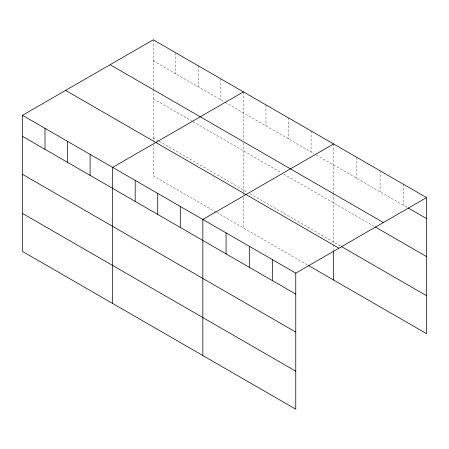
<?xml version="1.0" encoding="UTF-8"?>
<svg xmlns="http://www.w3.org/2000/svg" width="449" height="449" viewBox="0 0 449 449"><rect width="100%" height="100%" fill="white"/><g stroke="black" fill="none" stroke-linecap="round" stroke-linejoin="round"><path stroke-width="0.34" stroke-dasharray="2.25 1.68" d="M153.238 60.8L224.444 101.912M225.039 102.254L314.042 153.637M316.416 155.012L407.49 207.59M153.238 98.78L192.402 121.387M192.991 121.73L281.405 172.775M283.779 174.145L374.129 226.307M153.238 137.91L158.576 140.992M159.171 141.334L247.584 192.38M249.958 193.749L340.774 246.181M216.137 212.203L153.238 175.885L153.238 144.69M216.727 212.545L307.514 264.961M403.32 184.191L403.32 205.182M380.09 170.777L380.09 191.768M356.854 157.363L356.854 178.354M333.624 143.955L333.624 192.75M333.624 193.429L333.624 244.088M333.624 244.767L333.624 249.515M311.073 130.934L311.073 151.925M288.527 117.919L288.527 138.909M265.976 104.898L265.976 125.888M243.431 91.882L243.431 139.998M243.431 142.715L243.431 192.015M243.431 192.694L243.431 194.726M243.431 197.442L243.431 227.957M220.88 78.861L220.88 99.852M198.335 65.846L198.335 86.837M175.784 52.825L175.784 73.816M153.238 39.809L153.238 88.605M153.238 89.284L153.238 140.621"/><path stroke-width="0.67" d="M22.45 115.32L295.762 273.115L295.762 409.191L22.45 251.395L22.45 115.32L153.238 39.809L426.55 197.605L426.55 333.68L308.704 265.645M243.431 91.882L112.643 167.387L112.643 303.468M333.624 143.955L202.836 219.46L202.836 355.541M295.762 273.115L426.55 197.605M408.085 207.932L426.55 218.596M110.078 64.723L383.39 222.519M375.319 226.998L426.55 256.575M341.369 246.523L426.55 295.706M65.61 90.401L338.922 248.196M22.45 136.311L295.762 294.106M22.45 174.291L295.762 332.086M22.45 213.415L295.762 371.211M333.624 250.868L333.624 280.03M272.532 259.702L272.532 280.692M249.302 246.288L249.302 267.278M226.066 232.874L226.066 253.865M180.29 206.445L180.29 227.435M157.739 193.424L157.739 214.42M135.194 180.408L135.194 201.399M90.097 154.372L90.097 175.363M67.546 141.356L67.546 162.347M45.001 128.335L45.001 149.326"/></g></svg>
